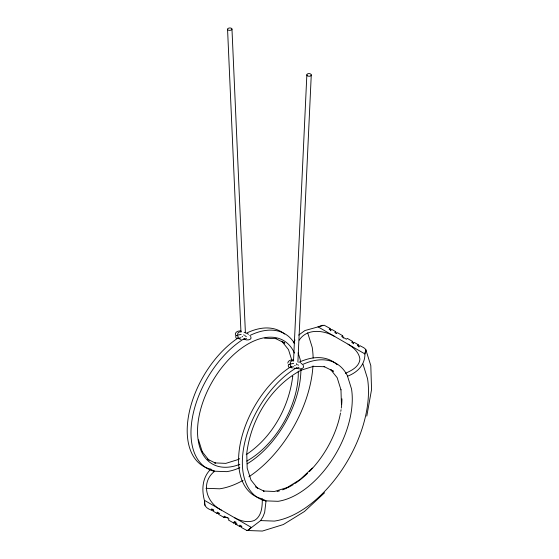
<?xml version="1.0" encoding="UTF-8"?>
<svg xmlns="http://www.w3.org/2000/svg" width="559" height="559" viewBox="0 0 559 559"><rect width="100%" height="100%" fill="white"/><g stroke="black" fill="none" stroke-linecap="round" stroke-linejoin="round"><path stroke-width="0.84" d="M262.262 498.698C262.381 506.293 261.829 516.216 254.394 520.45C247.805 523.084 240.517 520.974 234.556 517.718M293.517 360.974L306.849 74.843M297.884 361.98L311.265 74.976M221.301 510.067C206.299 502.653 200.283 482.543 214.656 471.209L213.147 470.343M347.544 376.228C357.669 372.28 365.251 364.768 364.95 353.253C368.122 348.571 363.036 347.6 359.877 345.651L358.99 346.482L357.334 345.525L358.221 344.693L354.245 342.401L353.358 343.226L351.702 342.276L352.589 341.444L347.293 338.384L346.398 339.215L341.759 336.532L342.653 335.707L337.35 332.647L336.462 333.471L334.806 332.521L335.693 331.69L331.718 329.398L330.83 330.222L329.174 329.265L330.062 328.44L324.143 325.205L304.928 330.537L298.667 335.114M366.802 416.106L371.546 389.609L370.813 365.677L365.761 349.438M364.824 353.861L365.789 350.06M287.794 363.133C288.025 360.373 291.281 359.577 293.594 359.982M210.883 469.036C202.106 477.582 201.45 489.991 204.629 501.192C203.406 506.105 207.27 508.634 211.274 510.094L211.707 508.893L213.37 509.85L212.93 511.045L216.906 513.344L219.414 513.435M216.906 513.344L217.339 512.142L219.002 513.099L218.562 514.301L223.866 517.361L228.051 517.515M223.866 517.361L224.299 516.16L228.938 518.836L228.498 520.038L233.802 523.098L236.31 523.189M233.802 523.098L234.235 521.896L235.898 521.959M241.942 526.438L239.434 526.347L235.458 524.056L235.898 522.854L234.235 521.896M239.434 526.347L239.867 525.146L241.53 526.103L241.09 527.305L246.945 530.491L262.402 531.05L283.301 524.559L304.396 511.527L324.59 492.745M293.265 342.94L295.012 340.04M246.945 530.491L247.986 530.212L260.613 520.59L262.989 516.698L264.652 512.491L266.035 500.871L264.526 500.005M299.205 340.145C307.031 328.07 323.913 330.103 334.785 336.532M312.432 468.03L299.973 479.622L286.949 487.665M247.986 530.212L251.333 527.416M242.11 336.818L242.627 336.406M246.498 338.3L244.507 339.446M294.642 365.754L295.159 365.348M299.03 367.235L297.039 368.381M301.217 370.107C270.689 386.479 250.9 419.446 246.743 453.405L247.197 468.176L250.984 480.055L257.72 488.468L257.189 487.958M238.267 459.561L239.713 458.666M246.219 454.642C272.317 437.285 288.926 407.113 292.734 376.256L292.741 376.466M345.329 373.314C351.464 370.708 359.437 366.634 359.912 359.088C359.074 352.331 353.498 347.558 348.033 344.183M322.836 325.261L317.987 326.826L364.831 353.875M300.994 370.226L313.648 366.292M238.483 459.442L225.836 463.369L214.719 462.908L215.425 463.111L207.438 459.121M287.165 487.546L274.518 491.48L263.408 491.019L264.107 491.221L255.393 486.868M236.653 335.379L241.167 334.373M237.212 338.565A1.621 1.167 77.5 0 0 237.799 336.036A1.621 1.167 77.5 0 0 235.786 336.308A1.621 1.167 77.5 0 0 237.212 338.565L240.978 337.727M289.185 364.314L293.699 363.315M289.744 367.501A1.621 1.167 77.5 0 0 290.331 364.978A1.621 1.167 77.5 0 0 288.318 365.251A1.621 1.167 77.5 0 0 289.744 367.501L293.51 366.669M243.556 339.285L244.674 339.117M264.645 338.23L276.069 338.642M313.333 366.334L324.758 366.753L324.052 366.55L333.499 371.267L330.977 369.813M211.002 469.448L214.02 471.188L226.688 471.649A77.729 44.881 -60 0 0 239.832 467.687M205.992 488.3L219.666 488.804A97.909 56.529 -60 0 0 243.053 480.356M262.381 499.11L265.399 500.85L278.068 501.311A77.729 44.881 -60 0 0 351.527 388.98L347.328 375.557A77.729 44.881 -60 0 0 302.58 364.531M211.274 510.094L213.783 510.185M260.613 520.59L274.35 521.093A98.601 56.927 -60 0 0 367.529 378.604L362.98 364.049M235.458 524.056L237.135 524.118M241.062 331.047C238.434 330.425 234.487 332.018 235.409 335.26M241.195 331.815C239.636 331.571 237.086 332.563 237.82 334.541M293.734 360.758C292.168 360.513 289.618 361.498 290.352 363.476M244.765 339.446C247.05 340.578 252.829 339.935 250.635 336.308M297.297 368.381C299.582 369.513 305.361 368.87 303.174 365.244M241.139 339.495L238.372 338.488M244.087 332.256L245.66 332.787M290.904 367.424L292.238 368.06M275.37 338.44L284.81 343.156L281.764 341.193L288.493 349.606L291.784 360.129M251.347 527.416L204.496 500.375L205.027 505.406M247.176 333.485L248.531 334.303M297.57 364.643L298.499 365.216M245.038 335.707L246.267 336.623M301.063 363.245L302.174 364.126M330.977 369.967L337.182 377.716L340.976 389.854M202.176 451.651L209.031 460.364M358.221 344.693L358.969 347.09M352.589 341.444L353.337 343.841M342.653 335.707L343.401 338.104M335.693 331.69L336.197 333.29M330.062 328.44L330.809 330.837M307.667 332.815L312.202 347.3A97.909 56.529 -60 0 1 313.131 358.046M298.157 352.939L300.148 359.318A77.729 44.881 -60 0 1 300.56 362.518M198.508 439.807L202.302 451.951M231.971 29.089A2.208 1.209 -2.5 0 1 228.659 30.235A2.208 1.209 -2.5 0 1 228.666 28.146A2.208 1.209 -2.5 0 1 231.971 29.089L245.401 332.696M227.562 29.222L240.95 331.955M340.962 389.595L341.43 404.576M296.347 363.636A1.621 1.167 77.5 0 1 296.682 364.831M243.815 334.701A1.621 1.167 77.5 0 1 244.115 335.477M296.997 368.143A2.208 1.342 2.7 0 1 293.873 368.053M312.956 365.998A97.909 56.529 -60 0 1 248.874 476.792M249.782 335.554A77.729 44.881 -60 0 1 294.698 343.645M300.903 369.338A77.729 44.881 -60 0 1 247.134 463.851M214.02 471.188A77.729 44.881 -60 0 1 193.407 412.724A77.729 44.881 -60 0 1 244.737 338.328M265.399 500.85A77.729 44.881 -60 0 1 244.891 441.924A77.729 44.881 -60 0 1 296.843 367.556M239.832 464.326A71.259 41.142 -60 0 1 208.402 388.938A71.259 41.142 -60 0 1 294.46 353.078M298.268 371.127A71.259 41.142 -60 0 1 246.729 461.084M210.247 469.008A77.729 44.881 -60 0 1 189.228 412.388A77.729 44.881 -60 0 1 238.078 337.978M246.009 333.381A77.729 44.881 -60 0 1 284.58 334.051M298.813 362.358A77.729 44.881 -60 0 1 337.14 364.754M261.626 498.677A77.729 44.881 -60 0 1 240.908 440.674A77.729 44.881 -60 0 1 291.623 366.25M341.947 398.86A71.259 41.142 -60 0 1 341.297 408.056M341.067 409.691A71.259 41.142 -60 0 1 340.801 411.347M340.508 413.01A71.259 41.142 -60 0 1 309.427 471.516M307.562 473.368A71.259 41.142 -60 0 1 294.796 483.626M293.321 484.562A71.259 41.142 -60 0 1 287.459 487.79M286.732 488.133A71.259 41.142 -60 0 1 282.665 489.838M279.423 490.907A71.259 41.142 -60 0 1 277.026 491.529M307.499 75.814A2.208 1.342 2.7 0 0 311.188 75.325A2.208 1.342 2.7 0 0 308.484 73.599A2.208 1.342 2.7 0 0 307.499 75.814"/></g></svg>
